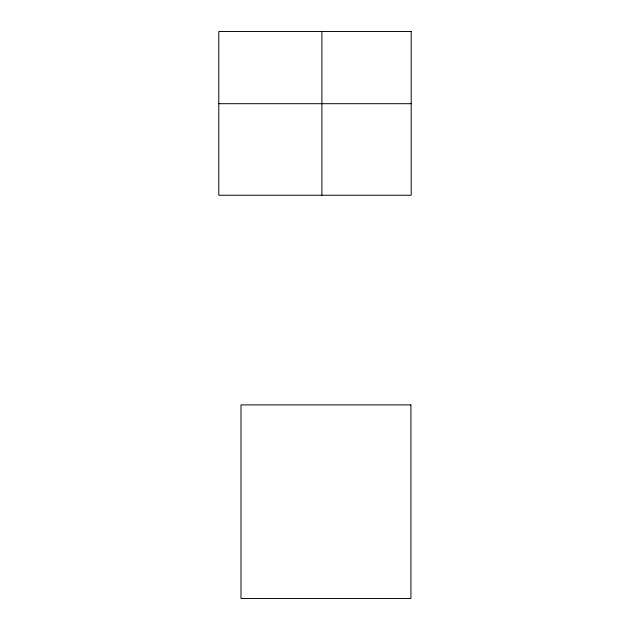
<?xml version="1.0" encoding="UTF-8"?>
<svg xmlns="http://www.w3.org/2000/svg" width="630" height="630" viewBox="0 0 630 630"><rect width="100%" height="100%" fill="white"/><g stroke="black" fill="none" stroke-linecap="round" stroke-linejoin="round"><path stroke-width="0.94" d="M218.799 103.698L411.201 103.698M321.883 31.5L321.883 195.253M411.201 31.5L218.799 31.5L218.799 195.253L411.201 195.253L411.201 31.5M410.925 404.893L240.999 404.893L240.999 598.5L410.925 598.5L410.925 404.893"/></g></svg>
